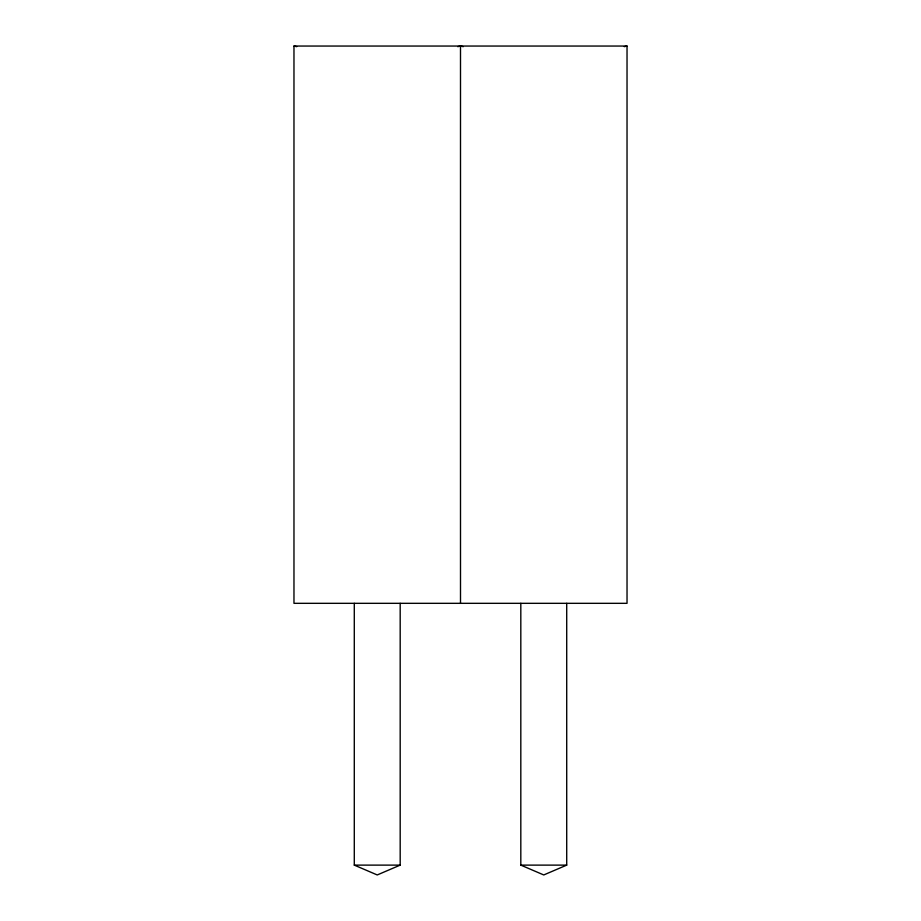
<?xml version="1.0" encoding="UTF-8"?>
<svg xmlns="http://www.w3.org/2000/svg" width="921" height="921" viewBox="0 0 921 921"><rect width="100%" height="100%" fill="white"/><g stroke="black" fill="none" stroke-linecap="round" stroke-linejoin="round"><path stroke-width="1.38" d="M400.186 603.324L400.186 865.118L377.242 874.95L354.286 865.118L354.286 603.324M566.714 603.324L566.714 865.118L543.758 874.95L520.814 865.118L520.814 603.324M457.76 46.66L460.5 46.05L463.24 46.66M624.288 46.66L627.028 46.05L627.028 603.324L293.972 603.324L293.972 46.05L627.028 46.05M354.286 865.118L400.186 865.118M520.814 865.118L566.714 865.118M293.972 46.05L296.712 46.66M460.5 46.05L460.5 603.324"/></g></svg>
